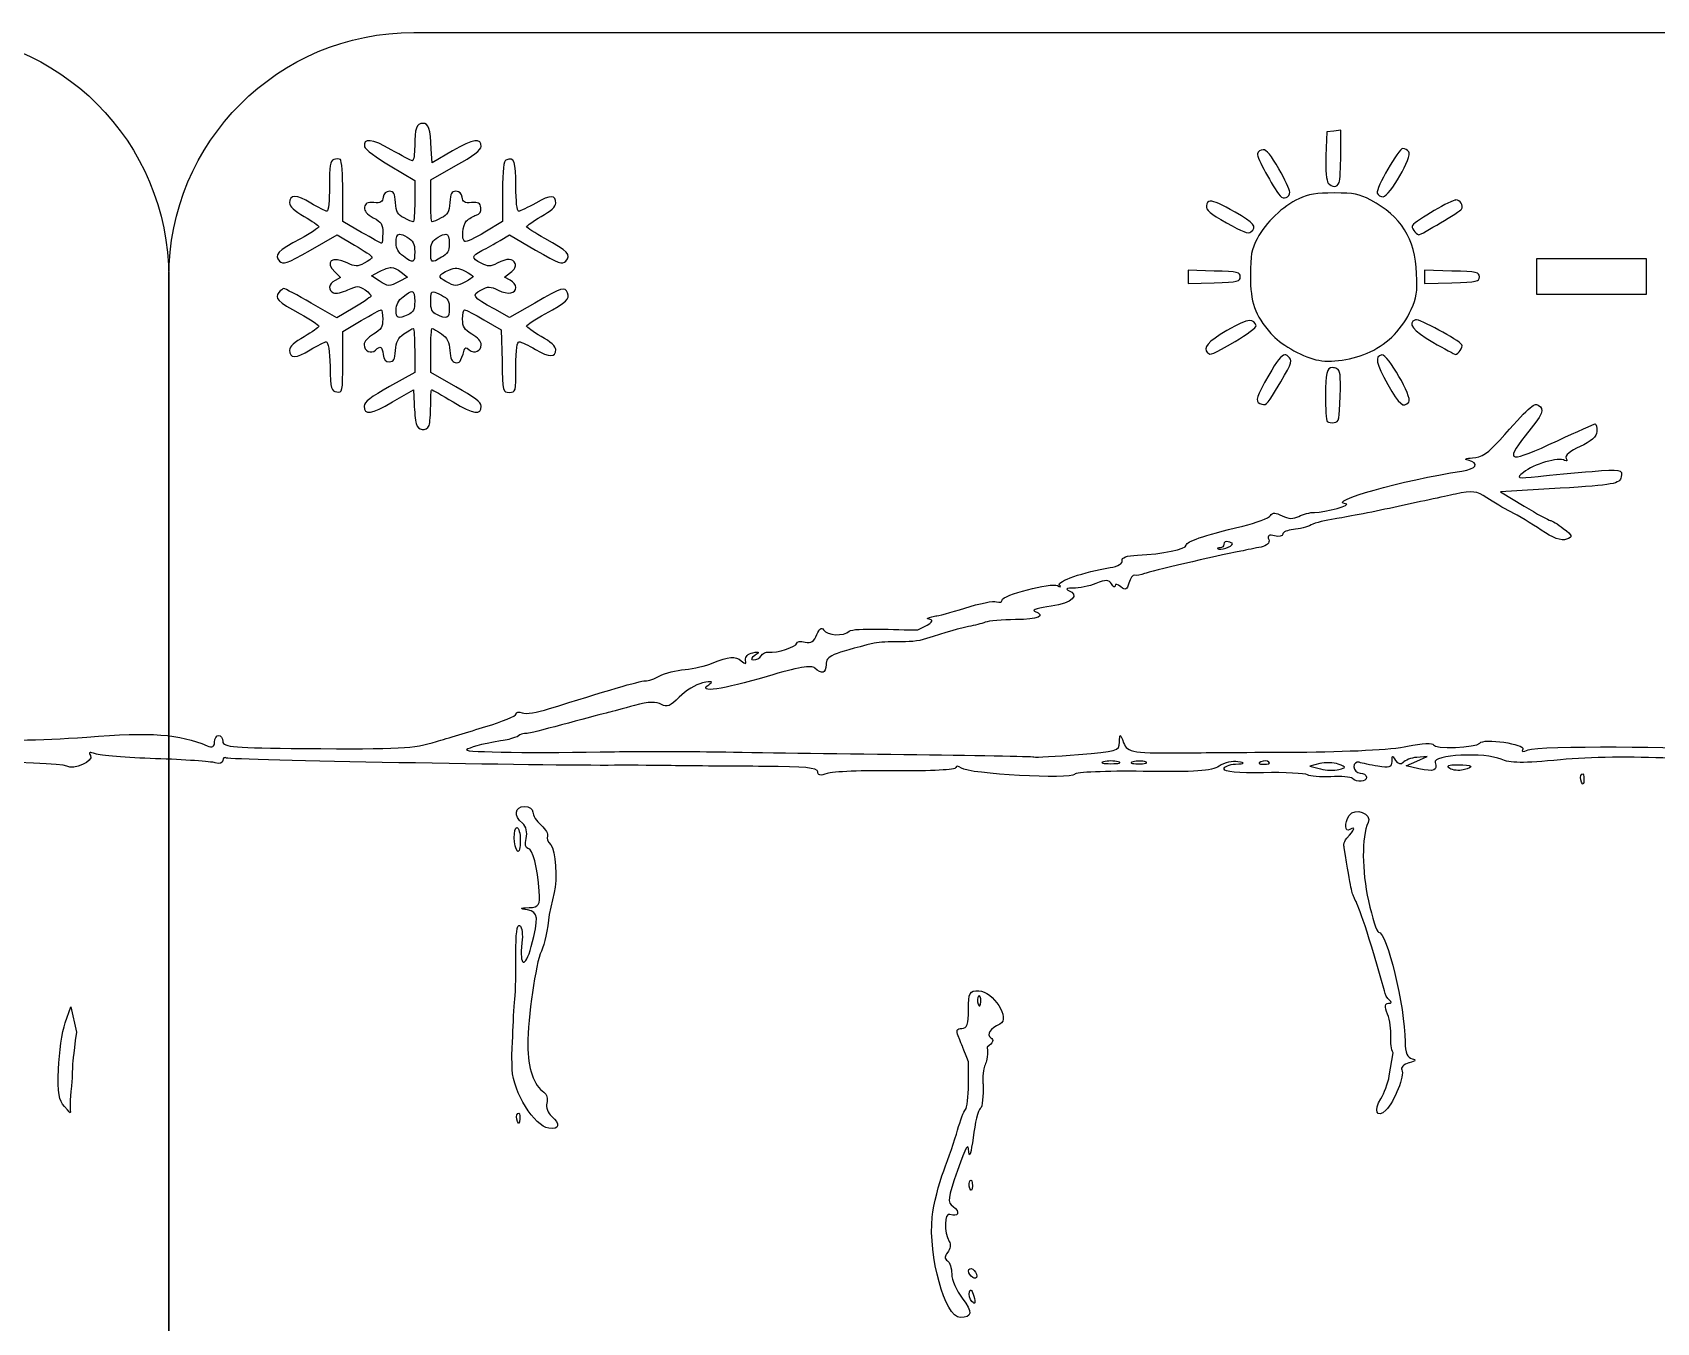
# Model space of a CAD drawing. Extents: x 141 to 566, y 508 to 650.
# Drawn here: x 273.1 to 383.7, y 561.9 to 649.8 of the extents above; entities that cross this region are included whole.
import ezdxf

# ---------------------------------------------------------------- set-up
doc = ezdxf.new("R2010")
doc.units = 0
doc.layers.add('Layer_1', color=7, linetype='CONTINUOUS')

msp = doc.modelspace()

# ---------------------------------------------------------------- linework, layer by layer
at = {"layer": 'Layer_1', "color": 7}
for points in [[(299.070454, 649.788143), (407.410469, 649.788143)], [(299.688378, 643.592273), (299.689058, 643.591052)], [(362.220945, 643.119063), (361.744384, 643.064213), (361.267824, 643.009391), (361.21765, 641.388793)], [(362.22086, 641.475428), (362.220945, 643.119063)], [(301.709565, 641.730424), (300.308258, 640.914287), (300.260636, 641.844916)], [(297.451786, 640.689826), (299.128904, 639.693916), (299.128904, 638.28468)], [(300.217578, 638.310112), (300.217578, 639.743757), (301.937953, 640.715063)], [(295.514334, 636.164668), (294.227717, 636.906594), (294.227717, 638.96739)], [(305.117972, 638.954666), (305.117972, 636.896707), (303.905169, 636.170261)], [(370.059789, 638.371409), (370.059931, 638.371327)], [(292.027323, 634.956352), (293.844529, 635.994332), (295.03114, 635.300626)], [(298.108063, 636.036874), (298.107865, 636.03707)], [(301.24372, 636.037424), (301.24355, 636.037427)], [(304.945597, 635.613239), (305.590479, 635.99938), (307.364428, 634.96061)], [(282.374334, 633.092009), (282.374334, 524.75199)], [(282.374334, 524.75199), (282.374334, 633.092009)], [(293.701068, 633.449886), (294.081449, 633.095294), (293.701068, 632.89171)], [(296.699613, 632.865572), (296.176365, 633.210239), (296.735726, 633.499549)], [(297.534813, 633.765438), (297.535011, 633.766039)], [(298.207077, 633.443394), (298.646589, 633.105272), (298.079688, 632.811997)], [(302.002016, 633.720818), (302.001874, 633.720402)], [(305.632346, 632.899029), (305.239861, 633.109161), (305.660721, 633.426846)], [(351.823124, 633.576881), (351.823124, 633.13145), (351.823124, 632.686025), (353.599427, 632.735433)], [(353.599427, 633.527456), (351.823124, 633.576881)], [(367.939757, 633.57654), (367.939757, 633.13145), (367.939757, 632.686363), (369.802687, 632.73577)], [(369.802687, 633.527116), (367.939757, 633.57654)], [(298.9368, 632.124442), (298.936403, 632.124442)], [(300.400214, 632.119711), (300.400214, 632.119907)], [(302.586265, 632.794935), (302.586265, 632.795292)], [(294.942643, 630.999011), (293.834806, 630.339239), (292.08566, 631.338523)], [(307.304702, 631.346471), (305.58909, 630.357109), (304.581883, 630.920049)], [(294.227575, 627.32579), (294.227575, 629.417585), (295.484428, 630.15177)], [(303.847569, 630.201237), (305.026639, 629.516066), (305.07823, 627.387902)], [(299.127969, 628.117682), (299.127969, 626.620147), (297.403625, 625.650231)], [(301.942261, 625.641163), (300.217918, 626.613857), (300.217918, 628.114567)], [(297.616734, 624.603118), (299.037288, 625.427388), (299.08491, 624.481282)], [(299.223808, 623.126217), (299.223808, 623.125879)], [(377.17217, 618.72226), (373.107317, 618.475618), (374.71218, 617.509225)], [(348.06977, 600.08254), (348.06977, 600.083447)], [(356.787213, 600.080658), (356.787326, 600.080516)], [(360.793077, 599.953609), (360.123137, 599.77514), (360.836674, 599.596926)], [(367.543786, 599.607119), (366.687524, 599.797494), (367.401061, 600.124459), (368.114598, 600.451404), (367.401061, 600.382692)], [(308.623124, 591.18046), (308.296942, 589.682018), (308.296857, 589.682027)], [(275.315669, 582.288503), (275.698715, 583.386117), (276.082469, 581.656329)], [(365.531698, 578.677003), (365.792485, 580.255095)], [(336.860249, 578.098862), (336.860249, 579.621073)], [(366.874129, 579.557341), (366.873052, 579.557387)], [(337.848123, 578.122628), (337.84971, 578.122628)], [(337.099209, 563.286234), (337.098983, 563.286234)]]:
    msp.add_lwpolyline(points, dxfattribs=at)
for points in [[(299.070454, 649.788143)], [(356.930306, 641.796313)], [(366.460639, 641.882982)], [(361.787698, 638.847893)], [(353.328718, 638.284671)], [(375.587773, 631.925107), (375.587773, 634.386773), (383.02251, 634.386773), (383.02251, 631.925107)], [(356.021858, 630.154585)], [(367.316646, 630.203)], [(358.411465, 627.816753)], [(365.020101, 627.809678)], [(361.649225, 626.945905)], [(354.260778, 614.912173)], [(346.066526, 600.08241)], [(360.793049, 599.953601)], [(370.572435, 599.52583)], [(378.62297, 598.690505)], [(306.129572, 593.989121)], [(337.545468, 584.110437)], [(275.700671, 577.59861)], [(306.127417, 575.571742)], [(336.952431, 571.005125)], [(337.147172, 564.922089)]]:
    msp.add_lwpolyline(points, close=True, dxfattribs=at)
for points in [[(265.678186, 649.788143), (274.927861, 649.788143), (282.374334, 642.341667), (282.374334, 633.092009)], [(282.374334, 633.092009), (282.374334, 642.341667), (289.820806, 649.788143), (299.070454, 649.788143)], [(299.689058, 643.591052), (299.251928, 643.591052), (299.128507, 643.248167), (299.128507, 642.033391)], [(300.260636, 641.844916), (300.191187, 643.231531), (300.072132, 643.592273), (299.688378, 643.592273)], [(297.523814, 641.796863), (296.224299, 642.549302), (295.59668, 642.620738), (295.71395, 642.003225)], [(295.71395, 642.003225), (295.747682, 641.826626), (296.523553, 641.240663), (297.451786, 640.689826)], [(298.971751, 641.049982), (298.884444, 641.049982), (298.233581, 641.386117), (297.523814, 641.796863)], [(299.128507, 642.033391), (299.128507, 641.492476), (299.057074, 641.049982), (298.971751, 641.049982)], [(303.662296, 642.009807), (303.6708, 642.627116), (303.113055, 642.547545), (301.709565, 641.730424)], [(301.937953, 640.715063), (303.094602, 641.368089), (303.659717, 641.79233), (303.662296, 642.009807)], [(356.930306, 641.796313), (356.745203, 641.796313), (356.569739, 641.673147), (356.54074, 641.522486)], [(358.005288, 640.496585), (357.48377, 641.414597), (357.168076, 641.796313), (356.930306, 641.796313)], [(366.460639, 641.882968), (366.161811, 641.882968), (364.595613, 639.148124), (364.71549, 638.835712)], [(366.866135, 641.663977), (366.766072, 641.784421), (366.583521, 641.882982), (366.460639, 641.882982)], [(293.609225, 641.121772), (293.373666, 641.030496), (293.320715, 640.696935), (293.320715, 639.305955)], [(294.063024, 641.130276), (293.971748, 641.185835), (293.767965, 641.181866), (293.609225, 641.121772)], [(294.227717, 638.96739), (294.227717, 640.101008), (294.154299, 641.074161), (294.063024, 641.130276)], [(305.344743, 641.095923), (305.182035, 641.036395), (305.117972, 640.435552), (305.117972, 638.954666)], [(306.025342, 639.311655), (306.025342, 641.022503), (305.916208, 641.306415), (305.344743, 641.095923)], [(356.54074, 641.522486), (356.496236, 641.291207), (357.565266, 639.313211), (358.096677, 638.64379)], [(361.21765, 641.388793), (361.185335, 640.342945), (361.240328, 639.682353), (361.36902, 639.525847)], [(362.115694, 639.557651), (362.173521, 639.708426), (362.22086, 640.571414), (362.22086, 641.475428)], [(365.118265, 638.591678), (365.550208, 638.593707), (367.121707, 641.356016), (366.866135, 641.663977)], [(358.749269, 638.912203), (358.746435, 639.068788), (358.411408, 639.781733), (358.005288, 640.496585)], [(292.049178, 638.163604), (291.088602, 638.754721), (290.598094, 638.756308), (290.598094, 638.168706)], [(293.320715, 639.305955), (293.320715, 638.307663), (293.247298, 637.60106), (293.142132, 637.60106)], [(296.984098, 638.555134), (296.936476, 638.218996), (296.825357, 638.1555), (296.34874, 638.19201)], [(297.404957, 638.962509), (297.167131, 638.962509), (297.022195, 638.821627), (296.984098, 638.555134)], [(297.823635, 638.190422), (297.777997, 638.823013), (297.702595, 638.962509), (297.404957, 638.962509)], [(301.941524, 638.963932), (301.644085, 638.963932), (301.568287, 638.825034), (301.52245, 638.191848)], [(302.362384, 638.556559), (302.324683, 638.82364), (302.179833, 638.963932), (301.941524, 638.963932)], [(302.997742, 638.193436), (302.521323, 638.157719), (302.410205, 638.221215), (302.362384, 638.556559)], [(306.209877, 637.602596), (306.098759, 637.602596), (306.025342, 638.276258), (306.025342, 639.311655)], [(308.748161, 638.149748), (308.748161, 638.735108), (308.405877, 638.738084), (307.383987, 638.16137)], [(358.096677, 638.64379), (358.313811, 638.370275), (358.756469, 638.552401), (358.749269, 638.912203)], [(361.787698, 638.847893), (360.528094, 638.848474), (360.061342, 638.772094), (359.361553, 638.451204)], [(361.36902, 639.525847), (361.636611, 639.20357), (361.985556, 639.218548), (362.115694, 639.557651)], [(364.263279, 638.366247), (363.45977, 638.788201), (363.156236, 638.847269), (361.787698, 638.847893)], [(364.71549, 638.835712), (364.767364, 638.700698), (364.948498, 638.590884), (365.118265, 638.591678)], [(290.598094, 638.168706), (290.598094, 637.932183), (290.924107, 637.633545), (291.596372, 637.25415)], [(293.142132, 637.60106), (293.04292, 637.60106), (292.552016, 637.85425), (292.049178, 638.163604)], [(295.719109, 637.872939), (295.681408, 637.615582), (295.854038, 637.408417), (296.309027, 637.163558)], [(296.34874, 638.19201), (295.891342, 638.227726), (295.760381, 638.160262), (295.719109, 637.872939)], [(298.404652, 637.146692), (297.96908, 637.371904), (297.869868, 637.549699), (297.823635, 638.190422)], [(299.128904, 638.28468), (299.128904, 637.509421), (299.083266, 636.875048), (299.029691, 636.875048)], [(300.316791, 636.876471), (300.261231, 636.876471), (300.217578, 637.521559), (300.217578, 638.310112)], [(301.52245, 638.191848), (301.476813, 637.55132), (301.3776, 637.37333), (300.94183, 637.148115)], [(303.630945, 637.844995), (303.585307, 638.165259), (303.468236, 638.229549), (302.997742, 638.193436)], [(303.314655, 637.333843), (303.567506, 637.413214), (303.668844, 637.578502), (303.630945, 637.844995)], [(307.383987, 638.16137), (306.83948, 637.854004), (306.311074, 637.602596), (306.209877, 637.602596)], [(307.749883, 637.239753), (308.399726, 637.61161), (308.748161, 637.929094), (308.748161, 638.149748)], [(353.071814, 637.972603), (353.030712, 637.685711), (353.303688, 637.454772), (354.447723, 636.808598)], [(353.328633, 638.284671), (353.170743, 638.270498), (353.099027, 638.163405), (353.071814, 637.972603)], [(355.029874, 637.538681), (354.094072, 638.074114), (353.591773, 638.308431), (353.328718, 638.284671)], [(356.101824, 636.191229), (356.528154, 636.545055), (356.328879, 636.795445), (355.029874, 637.538681)], [(359.361553, 638.451204), (358.270157, 637.95073), (357.127994, 636.851928), (356.533625, 635.730914)], [(367.392784, 633.357218), (367.29669, 635.727285), (366.324038, 637.284053), (364.263279, 638.366247)], [(370.001254, 638.362256), (369.457682, 638.220098), (367.085112, 636.780138), (367.079216, 636.588669)], [(367.544948, 635.990941), (367.671373, 635.990941), (370.385206, 637.615185), (370.459531, 637.735422)], [(370.059931, 638.371327), (370.040088, 638.370082), (370.020813, 638.367358), (370.001254, 638.362256)], [(370.459531, 637.735422), (370.618838, 637.99295), (370.350397, 638.389837), (370.059789, 638.371409)], [(292.594677, 636.548737), (292.594677, 636.471351), (292.03234, 636.103466), (291.344967, 635.732206)], [(291.596372, 637.25415), (292.145443, 636.944207), (292.594677, 636.626721), (292.594677, 636.548737)], [(296.309027, 637.163558), (296.872781, 636.859962), (296.951159, 636.732573), (296.951159, 636.120221)], [(299.029691, 636.875048), (298.974132, 636.875048), (298.693361, 636.998071), (298.404652, 637.146692)], [(300.94183, 637.148115), (300.653121, 636.999296), (300.371754, 636.876471), (300.316791, 636.876471)], [(302.543745, 635.535689), (302.293446, 635.69046), (302.379052, 636.652641), (302.668753, 636.942345)], [(302.668753, 636.942345), (302.819556, 637.093148), (303.10988, 637.268757), (303.314655, 637.333843)], [(306.75257, 636.545653), (306.751918, 636.613118), (307.200841, 636.925643), (307.749883, 637.239753)], [(307.998709, 635.745192), (307.314142, 636.118041), (306.753364, 636.478189), (306.75257, 636.545653)], [(354.447723, 636.808598), (355.522082, 636.201797), (355.930781, 636.049287), (356.101824, 636.191229)], [(367.079216, 636.588669), (367.076381, 636.488578), (367.166806, 636.313141), (367.281326, 636.198749)], [(291.344967, 635.732206), (289.78611, 634.890277), (289.521609, 634.606722), (289.920444, 634.207881)], [(295.03114, 635.300626), (295.683761, 634.91885), (296.21931, 634.547194), (296.221294, 634.474967)], [(296.875757, 635.422946), (296.834088, 635.422946), (296.221946, 635.756703), (295.514334, 636.164668)], [(296.951159, 636.120221), (296.951159, 635.73666), (296.917427, 635.422946), (296.875757, 635.422946)], [(297.858047, 635.408056), (297.858047, 635.841621), (297.917575, 636.037469), (298.108063, 636.036874)], [(298.357087, 634.53636), (298.023931, 634.784987), (297.858047, 635.074894), (297.858047, 635.408056)], [(298.107865, 636.03707), (298.222951, 636.036792), (298.384526, 635.965637), (298.609483, 635.83289)], [(298.609483, 635.83289), (299.035134, 635.581485), (299.128592, 635.402699), (299.128592, 634.839559)], [(300.217635, 634.839517), (300.217635, 635.402854), (300.310894, 635.581437), (300.736743, 635.832848)], [(300.736743, 635.832848), (300.96635, 635.967777), (301.129625, 636.040599), (301.24372, 636.037424)], [(301.48818, 635.341144), (301.48818, 634.908966), (301.363172, 634.701807), (300.960964, 634.464091)], [(301.24355, 636.037427), (301.434038, 636.032041), (301.48818, 635.81777), (301.48818, 635.341144)], [(303.905169, 636.170261), (303.238063, 635.770826), (302.625496, 635.485289), (302.543745, 635.535689)], [(303.711165, 634.92906), (304.035591, 635.093753), (304.591011, 635.400921), (304.945597, 635.613239)], [(309.427002, 634.210549), (309.824646, 634.608201), (309.555978, 634.897706), (307.998709, 635.745192)], [(356.533625, 635.730914), (356.130454, 634.970489), (356.073562, 634.66291), (356.071606, 633.218105)], [(367.281326, 636.198749), (367.395562, 636.084371), (367.51405, 635.990941), (367.544948, 635.990941)], [(289.920444, 634.207881), (290.185483, 633.942785), (290.363754, 634.006083), (292.027323, 634.956352)], [(294.524532, 634.087633), (293.501055, 634.575767), (292.950425, 634.149145), (293.701068, 633.449886)], [(295.687729, 634.065806), (295.201984, 633.8146), (295.091263, 633.816782), (294.524532, 634.087633)], [(296.221294, 634.474967), (296.223222, 634.403534), (295.982901, 634.218602), (295.687729, 634.065806)], [(299.128592, 634.839559), (299.128592, 634.05398), (299.047238, 634.021835), (298.357087, 634.53636)], [(300.960964, 634.464091), (300.244819, 634.04104), (300.217635, 634.054731), (300.217635, 634.839517)], [(303.665528, 634.063317), (302.974016, 634.420885), (302.981357, 634.560778), (303.711165, 634.92906)], [(304.745783, 634.058215), (304.2648, 633.809588), (304.154646, 633.810183), (303.665528, 634.063317)], [(305.968479, 634.03979), (305.827597, 634.409263), (305.435906, 634.415216), (304.745783, 634.058215)], [(305.660721, 633.426846), (305.929729, 633.629636), (306.040904, 633.851084), (305.968479, 634.03979)], [(307.364428, 634.96061), (308.985392, 634.011528), (309.163578, 633.947037), (309.427002, 634.210549)], [(296.735726, 633.499549), (297.091531, 633.684084), (297.323688, 633.773574), (297.534813, 633.765438)], [(297.535011, 633.766039), (297.746192, 633.757819), (297.936425, 633.650953), (298.207077, 633.443394)], [(301.256192, 632.806064), (300.676592, 633.120375), (300.721238, 633.289238), (301.465672, 633.597795)], [(301.465672, 633.597795), (301.684507, 633.68907), (301.841688, 633.73074), (302.002016, 633.720818)], [(302.001874, 633.720402), (302.162598, 633.709913), (302.325902, 633.646984), (302.558485, 633.525945)], [(302.558485, 633.525945), (302.868227, 633.36522), (303.121814, 633.198141), (303.121814, 633.153297)], [(303.121814, 633.153297), (303.121814, 633.107659), (302.880869, 632.947133), (302.586265, 632.794935)], [(355.375729, 633.131444), (355.375729, 633.452287), (355.243635, 633.481739), (353.599427, 633.527456)], [(353.599427, 632.735433), (355.24372, 632.781156), (355.375729, 632.810608), (355.375729, 633.131444)], [(356.071606, 633.218105), (356.068998, 631.370954), (356.35252, 630.567343), (357.469483, 629.262394)], [(367.023515, 630.910412), (367.399191, 631.730302), (367.446104, 632.042297), (367.392784, 633.357218)], [(371.665644, 633.131444), (371.665644, 633.453497), (371.533833, 633.481398), (369.802687, 633.527116)], [(369.802687, 632.73577), (371.53372, 632.781465), (371.665644, 632.809386), (371.665644, 633.131444)], [(289.871405, 632.065768), (289.557298, 631.687167), (289.79005, 631.45461), (291.317754, 630.616844)], [(290.217061, 632.338007), (290.151581, 632.338007), (289.995676, 632.214984), (289.871405, 632.065768)], [(292.08566, 631.338523), (291.123496, 631.888169), (290.28274, 632.338007), (290.217061, 632.338007)], [(293.701068, 632.89171), (293.254016, 632.652409), (293.200639, 632.190861), (293.601855, 632.036682)], [(293.601855, 632.036682), (293.756627, 631.977154), (294.196932, 632.070414), (294.579326, 632.241853)], [(294.579326, 632.241853), (295.23532, 632.537906), (295.300998, 632.538105), (295.747852, 632.245538)], [(295.747852, 632.245538), (296.008072, 632.074893), (296.182602, 631.873089), (296.135575, 631.797092)], [(298.079688, 632.811997), (297.370517, 632.445301), (297.335792, 632.44669), (296.699613, 632.865572)], [(298.336564, 631.77918), (298.629241, 632.009353), (298.817546, 632.129204), (298.9368, 632.124442)], [(298.936403, 632.124442), (299.089191, 632.118489), (299.128876, 631.906968), (299.128876, 631.458717)], [(300.217663, 631.457161), (300.217663, 631.953031), (300.220441, 632.140546), (300.400214, 632.119711)], [(300.400214, 632.119907), (300.507364, 632.107434), (300.67971, 632.01871), (300.952431, 631.878423)], [(300.952431, 631.878423), (301.389562, 631.652417), (301.48818, 631.485536), (301.48818, 630.970812)], [(302.586265, 632.795292), (301.938973, 632.460546), (301.893335, 632.460745), (301.256192, 632.806064)], [(304.581883, 630.920049), (303.051798, 631.775673), (302.970841, 631.887982), (303.635565, 632.231858)], [(303.635565, 632.231858), (304.149288, 632.49755), (304.246346, 632.496954), (304.821383, 632.222787)], [(304.821383, 632.222787), (305.4996, 631.899349), (306.025228, 631.984082), (306.025228, 632.417244)], [(306.025228, 632.417244), (306.025228, 632.566063), (305.84863, 632.783543), (305.632346, 632.899029)], [(309.548778, 632.043153), (309.378132, 632.486837), (309.169587, 632.421952), (307.304702, 631.346471)], [(308.02782, 630.617049), (309.479528, 631.412748), (309.708312, 631.627447), (309.548778, 632.043153)], [(296.135575, 631.797092), (296.087953, 631.72169), (295.551808, 631.361937), (294.942643, 630.999011)], [(295.484428, 630.15177), (296.175742, 630.555571), (296.788309, 630.885557), (296.845852, 630.885557)], [(296.845852, 630.885557), (296.903395, 630.885557), (296.951017, 630.597042), (296.951017, 630.244239)], [(297.858331, 630.871569), (297.858331, 631.229335), (298.015087, 631.525785), (298.336564, 631.77918)], [(298.666545, 630.550709), (297.979965, 630.237988), (297.858331, 630.286407), (297.858331, 630.871569)], [(299.128876, 631.458717), (299.128876, 630.888038), (299.045537, 630.723342), (298.666545, 630.550709)], [(300.626022, 630.561654), (300.307351, 630.714441), (300.217663, 630.912277), (300.217663, 631.457161)], [(301.48818, 630.970812), (301.48818, 630.300523), (301.327455, 630.223733), (300.626022, 630.561654)], [(302.394671, 630.244894), (302.394671, 630.597696), (302.456183, 630.886212), (302.531584, 630.886212)], [(302.531584, 630.886212), (302.606986, 630.886212), (303.199115, 630.578052), (303.847569, 630.201237)], [(364.238589, 628.027316), (365.487562, 628.631875), (366.424328, 629.601613), (367.023515, 630.910412)], [(291.317754, 630.616844), (292.019783, 630.232095), (292.594054, 629.84992), (292.594054, 629.767772)], [(292.594054, 629.767772), (292.594054, 629.686417), (292.144791, 629.365161), (291.595748, 629.055215)], [(296.951017, 630.244239), (296.951017, 629.703522), (296.851805, 629.543786), (296.315631, 629.227888)], [(298.395751, 629.247336), (298.680123, 629.44973), (298.961291, 629.61522), (299.020819, 629.61522)], [(299.020819, 629.61522), (299.080346, 629.61522), (299.129953, 628.941356), (299.127969, 628.117682)], [(300.217918, 628.114567), (300.217918, 628.939828), (300.267524, 629.615279), (300.325068, 629.615279)], [(300.325068, 629.615279), (300.384595, 629.615279), (300.665764, 629.450586), (300.950107, 629.247197)], [(303.030057, 629.22894), (302.494479, 629.544838), (302.394671, 629.704375), (302.394671, 630.244894)], [(306.751521, 629.78008), (306.751521, 629.855481), (307.325792, 630.232299), (308.02782, 630.617049)], [(307.749827, 629.071095), (307.200756, 629.385208), (306.751521, 629.70448), (306.751521, 629.78008)], [(356.021858, 630.154585), (355.724391, 630.145797), (355.250041, 629.923476), (354.465893, 629.465457)], [(355.022334, 628.72793), (355.846564, 629.21304), (356.492381, 629.694717), (356.457798, 629.798513)], [(356.457798, 629.798513), (356.377578, 630.039317), (356.253137, 630.161498), (356.021858, 630.154585)], [(367.316646, 630.203), (366.725849, 629.976285), (367.118787, 629.472127), (368.508387, 628.673788)], [(370.474214, 628.504214), (370.276072, 628.824691), (367.548746, 630.292065), (367.316646, 630.203)], [(291.595748, 629.055215), (290.923483, 628.675821), (290.597471, 628.376788), (290.597471, 628.140266)], [(292.003115, 628.151888), (292.499972, 628.457664), (292.99646, 628.707685), (293.106387, 628.707685)], [(293.106387, 628.707685), (293.23338, 628.707685), (293.325506, 628.098905), (293.358671, 627.028784)], [(296.315631, 629.227888), (295.938028, 629.005056), (295.680274, 628.710985), (295.680274, 628.502632)], [(295.680274, 628.502632), (295.680274, 628.080775), (296.167805, 627.851789), (296.454926, 628.138916)], [(297.823294, 628.11292), (297.866948, 628.713366), (297.989972, 628.95882), (298.395751, 629.247336)], [(300.950107, 629.247197), (301.354923, 628.959078), (301.479137, 628.71283), (301.522592, 628.11417)], [(302.848271, 628.163977), (303.202091, 627.870302), (303.665414, 628.06278), (303.665414, 628.503287)], [(303.665414, 628.503287), (303.665414, 628.711832), (303.407745, 629.006304), (303.030057, 629.22894)], [(306.025512, 626.983744), (306.025512, 628.243963), (306.087024, 628.707294), (306.252283, 628.70531)], [(306.252283, 628.70531), (306.377291, 628.703603), (306.880299, 628.466009), (307.370438, 628.17749)], [(308.748104, 628.169837), (308.748104, 628.379969), (308.384787, 628.707776), (307.749827, 629.071095)], [(354.465893, 629.465457), (353.152261, 628.698141), (352.808674, 628.304581), (353.15195, 627.961292)], [(353.15195, 627.961292), (353.347824, 627.765418), (353.477537, 627.818709), (355.022334, 628.72793)], [(357.469483, 629.262394), (358.065099, 628.566557), (359.461247, 627.757551), (360.536712, 627.485085)], [(368.508387, 628.673788), (369.291855, 628.223712), (369.981865, 627.853249), (370.041647, 627.850627)], [(370.041647, 627.850627), (370.237238, 627.84184), (370.571499, 628.346812), (370.474214, 628.504214)], [(290.597471, 628.140266), (290.597471, 627.560654), (291.048293, 627.564424), (292.003115, 628.151888)], [(296.454926, 628.138916), (296.778983, 628.462947), (296.922246, 628.383574), (296.984154, 627.84544)], [(296.984154, 627.84544), (297.025824, 627.486483), (297.142894, 627.346392), (297.404617, 627.346392)], [(297.404617, 627.346392), (297.701461, 627.346392), (297.777855, 627.485289), (297.823294, 628.11292)], [(301.522592, 628.11417), (301.562277, 627.556785), (301.663474, 627.333157), (301.896227, 627.289106)], [(301.896227, 627.289106), (302.189499, 627.233547), (302.258353, 627.328791), (302.505194, 628.138182)], [(302.505194, 628.138182), (302.564721, 628.334623), (302.63417, 628.340377), (302.848271, 628.163977)], [(305.07823, 627.387902), (305.12982, 625.259801), (305.12982, 625.259404), (305.577468, 625.259404)], [(307.370438, 628.17749), (308.309783, 627.624471), (308.748104, 627.622288), (308.748104, 628.169837)], [(358.411465, 627.816764), (358.173921, 627.801741), (357.88782, 627.407215), (357.322932, 626.439189)], [(357.786312, 625.39399), (358.818633, 627.093371), (358.934967, 627.369007), (358.726564, 627.620114)], [(358.726564, 627.620114), (358.617146, 627.75201), (358.519351, 627.823556), (358.411465, 627.816753)], [(360.536712, 627.485085), (361.50497, 627.239803), (363.092258, 627.472329), (364.238589, 628.027316)], [(365.020101, 627.809678), (364.52092, 627.713555), (364.616476, 627.24496), (365.430671, 625.79713)], [(366.867128, 624.599957), (367.127631, 624.913863), (365.417263, 627.886159), (365.020101, 627.809678)], [(293.358671, 627.028784), (293.408277, 625.444135), (293.434072, 625.346705), (293.819216, 625.29194)], [(293.819216, 625.29194), (294.222416, 625.234397), (294.227575, 625.260192), (294.227575, 627.32579)], [(305.577468, 625.259404), (306.022337, 625.259404), (306.025512, 625.271309), (306.025512, 626.983744)], [(357.322932, 626.439189), (356.462816, 624.965204), (356.361392, 624.638869), (356.718756, 624.494673)], [(361.649282, 626.945899), (361.264195, 626.960923), (361.181169, 626.505656), (361.181169, 625.083293)], [(361.967046, 626.866364), (361.843455, 626.913845), (361.738006, 626.942418), (361.649225, 626.945905)], [(362.183613, 625.009175), (362.224148, 626.457849), (362.18622, 626.782198), (361.967046, 626.866364)], [(297.403625, 625.650231), (296.152923, 624.946603), (295.679282, 624.583678), (295.679282, 624.328696)], [(300.218117, 624.366252), (300.218117, 624.957174), (300.24788, 625.440543), (300.285581, 625.440543)], [(300.285581, 625.440543), (300.323282, 625.440543), (300.978312, 625.065117), (301.741852, 624.605956)], [(303.666605, 624.322803), (303.666605, 624.569842), (303.175701, 624.945274), (301.942261, 625.641163)], [(356.718756, 624.494673), (357.117761, 624.333665), (357.167735, 624.375703), (357.786312, 625.39399)], [(365.430671, 625.79713), (366.213855, 624.404443), (366.504094, 624.162489), (366.867128, 624.599957)], [(295.679282, 624.328696), (295.679282, 623.69591), (296.174154, 623.765954), (297.616734, 624.603118)], [(299.08491, 624.481282), (299.110422, 623.960807), (299.174202, 623.351035), (299.223808, 623.126217)], [(300.106998, 623.00484), (300.16851, 623.16358), (300.218117, 623.775334), (300.218117, 624.366252)], [(301.741852, 624.605956), (303.141373, 623.764817), (303.666605, 623.68763), (303.666605, 624.322803)], [(361.181169, 625.083293), (361.181169, 624.156248), (361.236444, 623.34275), (361.303909, 623.27518)], [(361.780498, 623.202755), (362.10617, 623.249385), (362.138343, 623.392903), (362.183613, 625.009175)], [(373.066129, 622.008845), (374.986261, 624.193642), (375.395017, 624.566146), (375.679559, 624.390287)], [(375.679559, 624.390287), (376.139594, 624.105989), (376.023203, 623.828945), (374.796624, 622.288431)], [(299.223808, 623.125879), (299.330957, 622.651836), (299.939528, 622.568296), (300.106998, 623.00484)], [(361.303909, 623.27518), (361.371373, 623.207574), (361.585956, 623.174919), (361.780498, 623.202755)], [(376.996082, 621.96573), (378.342595, 622.593646), (379.495729, 623.107397), (379.558658, 623.107397)], [(379.558658, 623.107397), (379.621587, 623.107397), (379.673178, 622.875268), (379.673178, 622.591486)], [(371.21091, 620.790953), (371.784387, 620.814197), (372.33258, 621.174152), (373.066129, 622.008845)], [(374.796624, 622.288431), (373.349792, 620.471231), (373.685584, 620.421968), (376.996082, 621.96573)], [(379.673178, 622.591486), (379.673178, 622.263586), (379.255975, 621.891507), (378.528321, 621.570464)], [(370.896435, 620.627338), (370.600583, 620.704723), (370.728907, 620.771366), (371.21091, 620.790953)], [(377.478198, 620.626575), (377.089512, 620.86684), (375.348246, 620.360118), (374.664869, 619.807895)], [(378.528321, 621.570464), (377.861301, 621.276185), (377.46275, 620.937028), (377.573443, 620.757904)], [(377.573443, 620.757904), (377.677757, 620.588789), (377.635238, 620.529687), (377.478198, 620.626575)], [(362.548006, 617.670842), (361.210195, 617.810817), (366.442129, 619.276062), (370.468318, 619.889054)], [(370.468318, 619.889054), (371.475723, 620.042437), (371.694047, 620.418909), (370.896435, 620.627338)], [(374.664869, 619.807895), (374.145477, 619.388155), (374.214841, 619.369342), (375.677036, 619.533615)], [(375.677036, 619.533615), (376.540413, 619.630617), (378.190573, 619.784226), (379.343962, 619.874972)], [(379.343962, 619.874972), (381.286828, 620.027816), (381.433606, 620.000631), (381.339043, 619.504441)], [(372.174775, 618.077937), (371.497068, 618.537416), (371.191011, 618.572571), (370.034135, 618.323729)], [(381.339043, 619.504441), (381.247767, 619.024759), (380.812961, 618.943167), (377.17217, 618.72226)], [(360.433219, 617.081729), (361.164501, 617.077477), (363.091294, 617.614021), (362.548006, 617.670842)], [(370.034135, 618.323729), (369.291713, 618.164053), (367.399899, 617.756236), (365.830101, 617.417464)], [(373.821761, 617.113196), (373.350841, 617.348925), (372.609666, 617.783063), (372.174775, 618.077937)], [(374.71218, 617.509225), (375.59486, 616.977717), (376.397773, 616.539983), (376.496504, 616.53649)], [(355.545213, 616.145173), (356.481581, 616.375942), (357.332202, 616.701492), (357.435524, 616.86862)], [(357.435524, 616.86862), (357.567052, 617.081644), (357.804822, 617.075379), (358.230444, 616.847644)], [(358.230444, 616.847644), (358.641921, 616.62742), (359.006854, 616.613332), (359.362913, 616.803905)], [(359.362913, 616.803905), (359.651849, 616.958507), (360.133455, 617.083543), (360.433219, 617.081729)], [(361.834271, 616.640023), (361.206369, 616.551157), (360.474633, 616.363673), (360.208261, 616.223307)], [(365.830101, 617.417464), (364.260302, 617.078721), (362.462173, 616.728869), (361.834271, 616.640023)], [(375.883965, 615.866922), (375.220715, 616.316647), (374.29268, 616.877461), (373.821761, 617.113196)], [(376.496504, 616.53649), (376.59515, 616.533735), (376.996252, 616.284094), (377.387688, 615.983369)], [(351.702142, 614.848059), (351.702142, 615.102525), (352.751272, 615.456624), (355.545213, 616.145173)], [(354.842957, 614.939386), (354.842957, 615.008098), (354.260778, 615.243078), (354.260778, 614.912173)], [(357.314882, 615.238138), (357.405874, 615.001388), (357.206031, 614.801628), (356.794044, 614.716931)], [(357.717061, 615.478317), (357.338353, 615.577416), (357.213373, 615.502979), (357.314882, 615.238138)], [(358.266557, 615.591051), (358.266557, 615.450056), (358.019376, 615.399259), (357.717061, 615.478317)], [(358.995231, 615.907806), (358.594441, 615.874584), (358.266557, 615.732086), (358.266557, 615.591051)], [(360.208261, 616.223307), (359.941805, 616.082907), (359.395994, 615.940977), (358.995231, 615.907806)], [(377.594617, 615.242925), (377.268633, 615.117832), (376.662926, 615.338765), (375.883965, 615.866922)], [(377.387688, 615.983369), (378.026504, 615.492553), (378.047707, 615.416754), (377.594617, 615.242925)], [(347.33228, 613.793237), (347.253761, 613.997841), (347.640605, 614.134281), (348.384813, 614.164493)], [(348.384813, 614.164493), (350.076586, 614.233205), (351.702142, 614.568178), (351.702142, 614.848059)], [(355.412381, 614.437492), (353.611049, 614.078759), (349.232655, 613.059299), (348.847795, 612.90902)], [(354.260778, 614.912085), (354.260778, 614.581121), (353.742378, 614.696057), (353.820359, 614.618133)], [(353.820359, 614.618133), (353.974564, 614.463729), (354.842957, 614.736394), (354.842957, 614.939386)], [(356.794044, 614.716931), (356.426589, 614.641388), (355.804838, 614.515643), (355.412381, 614.437492)], [(343.060044, 612.128826), (342.837808, 612.372946), (344.726759, 613.022029), (346.511055, 613.314706)], [(346.511055, 613.314706), (347.052217, 613.40343), (347.403345, 613.608063), (347.33228, 613.793237)], [(339.143868, 611.091079), (339.143868, 611.440656), (342.511143, 612.328079), (342.92795, 612.088347)], [(342.92795, 612.088347), (343.12269, 611.976209), (343.182217, 611.994351), (343.060044, 612.128826)], [(343.995874, 611.915562), (343.603417, 611.925199), (343.442891, 611.868421), (343.639106, 611.788371)], [(345.542003, 612.233223), (345.084094, 612.048489), (344.388331, 611.905552), (343.995874, 611.915562)], [(346.607943, 612.201305), (346.423691, 612.49195), (346.199868, 612.498668), (345.542003, 612.233223)], [(346.845487, 612.082477), (346.843332, 611.945478), (346.736353, 611.998997), (346.607943, 612.201305)], [(347.243131, 612.005091), (347.026847, 612.184581), (346.847896, 612.21939), (346.845487, 612.082477)], [(347.789367, 612.263752), (347.669178, 611.803704), (347.552107, 611.748434), (347.243131, 612.005091)], [(348.18103, 612.795294), (348.049786, 612.824661), (347.873528, 612.58553), (347.789367, 612.263752)], [(348.847795, 612.90902), (348.61252, 612.817007), (348.312274, 612.765899), (348.18103, 612.795294)], [(336.617235, 610.562384), (337.602274, 610.877066), (338.573735, 611.071024), (338.776044, 610.993397)], [(338.776044, 610.993397), (338.978438, 610.915728), (339.143868, 610.95975), (339.143868, 611.091079)], [(343.639106, 611.788371), (344.492249, 611.440923), (343.924923, 610.897876), (342.497452, 610.695638)], [(333.403342, 609.082197), (335.685005, 610.085044), (332.964369, 609.635945), (334.630346, 610.017951)], [(334.630346, 610.017951), (334.738063, 610.002643), (335.632139, 610.247699), (336.617235, 610.562384)], [(340.07142, 609.769312), (339.168784, 609.763927), (338.237603, 609.684557), (338.002101, 609.591977)], [(341.35577, 610.349666), (342.182239, 610.039998), (341.601817, 609.777845), (340.07142, 609.769312)], [(342.497452, 610.695638), (341.673307, 610.578935), (341.159556, 610.4232), (341.35577, 610.349666)], [(325.726413, 608.244077), (326.13446, 608.137325), (326.362337, 608.27917), (326.535676, 608.747723)], [(326.535676, 608.747723), (326.694132, 609.176013), (326.847855, 609.285161), (326.983493, 609.0657)], [(326.983493, 609.0657), (327.223871, 608.67671), (328.345569, 608.619736), (328.740406, 608.976408)], [(328.740406, 608.976408), (329.054967, 609.26057), (331.990441, 609.048862), (333.403342, 609.082197)], [(336.860447, 609.299912), (336.468019, 609.231767), (335.183641, 608.859527), (334.006299, 608.472697)], [(338.002101, 609.591977), (337.766825, 609.499539), (337.252904, 609.36804), (336.860447, 609.299912)], [(321.677972, 607.02503), (321.629783, 607.238478), (321.8472, 607.459808), (322.161364, 607.516809)], [(322.161364, 607.516809), (322.630554, 607.601991), (322.655953, 607.567635), (322.30423, 607.324082)], [(322.73708, 607.31193), (322.83686, 607.473079), (323.068989, 607.580597), (323.253411, 607.550862)], [(323.253411, 607.550862), (323.777282, 607.46639), (325.158406, 607.911528), (325.158406, 608.164849)], [(325.158406, 608.164849), (325.158406, 608.290084), (325.414091, 608.325772), (325.726413, 608.244077)], [(330.438586, 608.168305), (327.55612, 607.45663), (327.156293, 607.279164), (327.156293, 606.71143)], [(334.006299, 608.472697), (332.828957, 608.085882), (331.223499, 608.362118), (330.438586, 608.168305)], [(315.829587, 605.930615), (316.172466, 606.116965), (316.946324, 606.317219), (317.549225, 606.375641)], [(317.549225, 606.375641), (318.152183, 606.434006), (318.987014, 606.622425), (319.404472, 606.794233)], [(319.404472, 606.794233), (320.557465, 607.268727), (320.96435, 607.301654), (321.382857, 606.954334)], [(321.382857, 606.954334), (321.672444, 606.714012), (321.744189, 606.73119), (321.677972, 607.02503)], [(322.30423, 607.324082), (322.042025, 607.142636), (322.007953, 607.025999), (322.216072, 607.023315)], [(322.216072, 607.023315), (322.403159, 607.020559), (322.637471, 607.150817), (322.73708, 607.31193)], [(326.39142, 606.470939), (326.170885, 606.691616), (325.24869, 606.529587), (323.144872, 605.900109)], [(327.156293, 606.71143), (327.156293, 606.09956), (326.856926, 606.00543), (326.39142, 606.470939)], [(308.244756, 603.680598), (312.09378, 604.902807), (314.493789, 605.601068), (314.830658, 605.596683)], [(314.830658, 605.596683), (315.03702, 605.593928), (315.48668, 605.744254), (315.829587, 605.930615)], [(318.74777, 605.45179), (318.283058, 605.349289), (317.566715, 604.913788), (317.155946, 604.483923)], [(323.144872, 605.900109), (320.125918, 604.996943), (318.330765, 604.741589), (319.164633, 605.333925)], [(319.164633, 605.333925), (319.489682, 605.564836), (319.389137, 605.59321), (318.74777, 605.45179)], [(315.94354, 603.995978), (315.617443, 604.201689), (315.0684, 604.178189), (314.110403, 603.917629)], [(317.155946, 604.483923), (316.574447, 603.87546), (316.305921, 603.767392), (315.94354, 603.995978)], [(303.966028, 602.475378), (305.104139, 602.820312), (306.03532, 603.209061), (306.03532, 603.33925)], [(306.03532, 603.33925), (306.03532, 603.469446), (306.226942, 603.502469), (306.460913, 603.412639)], [(306.460913, 603.412639), (306.695055, 603.322753), (307.497742, 603.443452), (308.244756, 603.680598)], [(312.31457, 603.437026), (312.079294, 603.377243), (310.859008, 603.053345), (309.603146, 602.717168)], [(314.110403, 603.917629), (313.358173, 603.713052), (312.550072, 603.49678), (312.31457, 603.437026)], [(276.780104, 601.768752), (281.230583, 602.112283), (283.058334, 601.979621), (284.985836, 601.173051)], [(300.612359, 601.461527), (301.318781, 601.674211), (302.827946, 602.130441), (303.966028, 602.475378)], [(306.891694, 602.031572), (306.656419, 601.990668), (306.342794, 602.035824), (306.100715, 601.773846)], [(309.603146, 602.717168), (308.347313, 602.381021), (307.12714, 602.072504), (306.891694, 602.031572)], [(347.153556, 601.408244), (347.170564, 602.020942), (347.173398, 602.020814), (347.42965, 601.381599)], [(266.362384, 601.740094), (271.413298, 601.497618), (273.33635, 601.50289), (276.780104, 601.768752)], [(284.985836, 601.173051), (285.341017, 601.024431), (285.485301, 601.096516), (285.485301, 601.422727)], [(285.485301, 601.422727), (285.485301, 601.674982), (285.61371, 601.881381), (285.770721, 601.881381)], [(285.770721, 601.881381), (285.927761, 601.881381), (286.056113, 601.688738), (286.056113, 601.453264)], [(286.056113, 601.453264), (286.056113, 601.088907), (286.874617, 601.019184), (291.550394, 600.985239)], [(291.550394, 600.985239), (298.275789, 600.936398), (298.993493, 600.9739), (300.612359, 601.461527)], [(302.666967, 600.891489), (302.505392, 600.730112), (307.548057, 600.66741), (312.742743, 600.766112)], [(304.967764, 601.515014), (303.614816, 601.263099), (302.824375, 601.048919), (302.666967, 600.891489)], [(306.100715, 601.773846), (305.587729, 601.652324), (305.495858, 601.542567), (304.967764, 601.515014)], [(344.352671, 600.568821), (346.935118, 600.776544), (347.136775, 600.837007), (347.153556, 601.408244)], [(347.42965, 601.381599), (347.702343, 600.703143), (348.045222, 600.65149), (351.98742, 600.69522)], [(359.282665, 600.741652), (362.691439, 600.758943), (365.72298, 600.918052), (366.774831, 601.134803)], [(366.774831, 601.134803), (367.750573, 601.335893), (368.541609, 601.38326), (368.541609, 601.240706)], [(368.541609, 601.240706), (368.541609, 600.927557), (371.474249, 601.034173), (371.694019, 601.355282)], [(371.694019, 601.355282), (371.931279, 601.701837), (374.840079, 601.287024), (374.624022, 600.937362)], [(374.624022, 600.937362), (374.503266, 600.741941), (374.625468, 600.72808), (374.988019, 600.896344)], [(374.988019, 600.896344), (375.607672, 601.18446), (386.150173, 601.14928), (387.638731, 600.854165)], [(275.425795, 599.787057), (274.87749, 600.12593), (262.300592, 600.225211), (262.508372, 599.888991)], [(277.036951, 600.504695), (277.280164, 600.111079), (275.89782, 599.495346), (275.425795, 599.787057)], [(277.376513, 600.621681), (276.992646, 600.774469), (276.891704, 600.739659), (277.036951, 600.504695)], [(281.473569, 600.289724), (279.520639, 600.352767), (277.676986, 600.502068), (277.376513, 600.621681)], [(285.540718, 600.011306), (285.256658, 600.101447), (283.426441, 600.226739), (281.473569, 600.289724)], [(286.057191, 600.168883), (286.057191, 599.988543), (285.830419, 599.91935), (285.540718, 600.011306)], [(286.314009, 600.331706), (286.172844, 600.418871), (286.057191, 600.345879), (286.057191, 600.168883)], [(312.743764, 599.841578), (308.56388, 599.794325), (286.522186, 600.203052), (286.314009, 600.331706)], [(312.742743, 600.766112), (314.469524, 600.798909), (317.680469, 600.795224), (319.87817, 600.757608)], [(316.596898, 599.818051), (315.105591, 599.838177), (313.371666, 599.84858), (312.743764, 599.841578)], [(322.947411, 599.769351), (320.945953, 599.776438), (318.088205, 599.79801), (316.596898, 599.818051)], [(319.87817, 600.757608), (322.075871, 600.720418), (327.739408, 600.643344), (332.46377, 600.586594)], [(326.586501, 599.400383), (326.586501, 599.666414), (325.661443, 599.760196), (322.947411, 599.769351)], [(332.46377, 600.586594), (337.188104, 600.529958), (341.169676, 600.452289), (341.311691, 600.414163)], [(336.378104, 599.646317), (336.172876, 599.816537), (336.005263, 599.834679), (336.005263, 599.686625)], [(341.311691, 600.414163), (341.453707, 600.376093), (342.822104, 600.445655), (344.352671, 600.568821)], [(346.066526, 600.08241), (345.791849, 600.010551), (346.016353, 599.951931), (346.565991, 599.951931)], [(347.065483, 600.08241), (346.790806, 600.154268), (346.341231, 600.154268), (346.066526, 600.08241)], [(346.565991, 599.951931), (347.11543, 599.951931), (347.340189, 600.010693), (347.065483, 600.08241)], [(348.06977, 600.083447), (347.791975, 600.01105), (347.950431, 599.947129), (348.421096, 599.941318)], [(348.925975, 600.072902), (348.732935, 600.15111), (348.34748, 600.155816), (348.06977, 600.08254)], [(348.421096, 599.941318), (348.892016, 599.935932), (349.119241, 599.994694), (348.925975, 600.072902)], [(353.932016, 599.78389), (353.408939, 599.448421), (352.341921, 599.374485), (348.760346, 599.425569)], [(351.98742, 600.69522), (352.850825, 600.704858), (356.133685, 600.72575), (359.282665, 600.741652)], [(355.216394, 600.085097), (354.872494, 600.151966), (354.29451, 600.016385), (353.932016, 599.78389)], [(354.271918, 599.583722), (354.271918, 599.749917), (354.625087, 599.903359), (355.056803, 599.924741)], [(355.056803, 599.924741), (355.703981, 599.956659), (355.731987, 599.984921), (355.216394, 600.085097)], [(356.787326, 600.080516), (356.559704, 599.989382), (356.627169, 599.921776), (356.959672, 599.908085)], [(357.334299, 600.057981), (357.239339, 600.152828), (356.993235, 600.162919), (356.787213, 600.080658)], [(356.959672, 599.908085), (357.260513, 599.895329), (357.42909, 599.963162), (357.334299, 600.057981)], [(362.056365, 599.912583), (361.730013, 600.033254), (361.161524, 600.051708), (360.793049, 599.953601)], [(362.100019, 599.555908), (362.625817, 599.687096), (362.623946, 599.70263), (362.056365, 599.912583)], [(363.47658, 600.044323), (363.280422, 600.10439), (363.119811, 599.964812), (363.119811, 599.73421)], [(363.119811, 599.73421), (363.119811, 599.503669), (363.312283, 599.315057), (363.547928, 599.315057)], [(364.760986, 599.775004), (364.250778, 599.863161), (363.672822, 599.984371), (363.47658, 600.044323)], [(365.692932, 600.107077), (365.690806, 599.709512), (365.510098, 599.645597), (364.760986, 599.775004)], [(365.978353, 600.171253), (365.736841, 600.538992), (365.696589, 600.529935), (365.692932, 600.107077)], [(366.47348, 600.028529), (366.339118, 599.849493), (366.154639, 599.902756), (365.978353, 600.171253)], [(367.401061, 600.382692), (367.008633, 600.344935), (366.591203, 600.185514), (366.47348, 600.028529)], [(368.647654, 600.023993), (368.854866, 599.484087), (368.573953, 599.378063), (367.543786, 599.607119)], [(373.151367, 600.250397), (372.06703, 600.751159), (368.438627, 600.568781), (368.647654, 600.023993)], [(369.644825, 599.630871), (369.38092, 599.798171), (369.55355, 599.878335), (370.184088, 599.881311)], [(370.184088, 599.881311), (371.222532, 599.885563), (371.384277, 599.738134), (370.572435, 599.52583)], [(377.198391, 600.214482), (374.656025, 599.972686), (373.734964, 599.980822), (373.151367, 600.250397)], [(384.658243, 600.319137), (382.114006, 600.446327), (379.207361, 600.405593), (377.198391, 600.214482)], [(327.22869, 599.28283), (326.777754, 599.114934), (326.586501, 599.149942), (326.586501, 599.400383)], [(331.938057, 599.469718), (329.701096, 599.498376), (327.581887, 599.414357), (327.22869, 599.28283)], [(336.005263, 599.686625), (336.005263, 599.528225), (334.331745, 599.438991), (331.938057, 599.469718)], [(344.084145, 599.225272), (343.862476, 598.866591), (336.856365, 599.249367), (336.378104, 599.646317)], [(348.760346, 599.425569), (346.219058, 599.461795), (344.176243, 599.374318), (344.084145, 599.225272)], [(356.950261, 599.335605), (355.222091, 599.300824), (354.271918, 599.388727), (354.271918, 599.583722)], [(359.954079, 599.188487), (359.774929, 599.299067), (358.423342, 599.365312), (356.950261, 599.335605)], [(361.547688, 599.065265), (360.850167, 599.022377), (360.13303, 599.078021), (359.954079, 599.188487)], [(360.836674, 599.596926), (361.229131, 599.49896), (361.797619, 599.480507), (362.100019, 599.555908)], [(363.015383, 598.943744), (362.905682, 599.053473), (362.245153, 599.10821), (361.547688, 599.065265)], [(363.976072, 599.029634), (363.976072, 598.703596), (363.314693, 598.64449), (363.015383, 598.943744)], [(363.547928, 599.315057), (363.783203, 599.315057), (363.976072, 599.186563), (363.976072, 599.029634)], [(370.572435, 599.525819), (370.275874, 599.448178), (369.858444, 599.495573), (369.644825, 599.630871)], [(378.62297, 598.690497), (378.540482, 598.896519), (378.550687, 599.142694), (378.645647, 599.237544)], [(378.795317, 598.862937), (378.781143, 598.530438), (378.713962, 598.462801), (378.62297, 598.690505)], [(378.645647, 599.237544), (378.740608, 599.332391), (378.807789, 599.163729), (378.795317, 598.862937)], [(306.462274, 595.892117), (305.85549, 596.395721), (305.936674, 597.0315), (306.607691, 597.0315)], [(306.607691, 597.0315), (306.921657, 597.0315), (307.178561, 596.858729), (307.178561, 596.647604)], [(307.178561, 596.647604), (307.178561, 596.436452), (307.432261, 596.033977), (307.742655, 595.753214)], [(362.834277, 595.461677), (362.485984, 595.246442), (362.465121, 595.886556), (362.80338, 596.419818)], [(362.80338, 596.419818), (363.172989, 597.003197), (364.367962, 596.552876), (364.089005, 595.935383)], [(306.129572, 593.989121), (305.856028, 594.262579), (305.83029, 595.604421), (306.098391, 595.604421)], [(306.098391, 595.604421), (306.221414, 595.604421), (306.321761, 595.1977), (306.321761, 594.700597)], [(306.716825, 594.858206), (306.825109, 595.289078), (306.730998, 595.668725), (306.462274, 595.892117)], [(307.742655, 595.753214), (308.052907, 595.472443), (308.244387, 595.141795), (308.168164, 595.018449)], [(362.64549, 594.885325), (363.171146, 595.411007), (363.277587, 595.735526), (362.834277, 595.461677)], [(364.089005, 595.935383), (363.643143, 594.948294), (363.652413, 592.665565), (364.111682, 590.60579)], [(306.321761, 594.700597), (306.321761, 594.203499), (306.235304, 593.883334), (306.129572, 593.989121)], [(306.839565, 594.177335), (306.672605, 594.177335), (306.619597, 594.471061), (306.716825, 594.858206)], [(308.168164, 595.018449), (308.092195, 594.895056), (308.19651, 594.623271), (308.400605, 594.414403)], [(308.400605, 594.414403), (308.723953, 594.083293), (308.867102, 592.001697), (308.623124, 591.18046)], [(362.460671, 594.222758), (362.460671, 594.222758), (362.349836, 594.590153), (362.64549, 594.885325)], [(365.204041, 584.473161), (362.460671, 594.222758), (363.430913, 588.223412), (362.460671, 594.222758)], [(307.610391, 591.251803), (307.514863, 592.864461), (307.168951, 594.177335), (306.839565, 594.177335)], [(306.926731, 590.142631), (307.60509, 590.177979), (307.667962, 590.279913), (307.610391, 591.251803)], [(306.821849, 589.980064), (306.244091, 590.091381), (306.254608, 590.107708), (306.926731, 590.142631)], [(307.069313, 587.494315), (307.592277, 589.479301), (307.556532, 589.838576), (306.821849, 589.980064)], [(364.111682, 590.60579), (364.373036, 589.430531), (364.68017, 588.468954), (364.793924, 588.468954)], [(306.024548, 587.000018), (306.00754, 588.325708), (306.1008, 589.034137), (306.280233, 588.9233)], [(306.280233, 588.9233), (306.436139, 588.826752), (306.507288, 588.291211), (306.438123, 587.733134)], [(308.296857, 589.682027), (308.175817, 588.578165), (307.978356, 587.660117), (307.759691, 587.184625)], [(306.438123, 587.733134), (306.237713, 586.117619), (306.664044, 585.956324), (307.069313, 587.494315)], [(364.793924, 588.468954), (365.370293, 588.468954), (366.594321, 583.434737), (366.612208, 580.990589)], [(305.955383, 583.902326), (306.008674, 584.45176), (306.040139, 585.845728), (306.024548, 587.000018)], [(307.759691, 587.184625), (307.365222, 586.326813), (306.836164, 582.662571), (306.836164, 580.788255)], [(336.860334, 583.188792), (336.860334, 584.365329), (336.919861, 584.473153), (337.567294, 584.473153)], [(337.567294, 584.473153), (338.529543, 584.473153), (339.749405, 582.541313), (338.999046, 582.205774)], [(365.545871, 583.83534), (365.388831, 583.950626), (365.235052, 584.23769), (365.204041, 584.473161)], [(305.804863, 581.404927), (305.833776, 582.229074), (305.901808, 583.352895), (305.955383, 583.902326)], [(336.401688, 581.904411), (336.754998, 581.904411), (336.860334, 582.199401), (336.860334, 583.188792)], [(337.545468, 584.110446), (337.450507, 584.015598), (337.440586, 583.769426), (337.522791, 583.563396)], [(337.522791, 583.563396), (337.614066, 583.335717), (337.681531, 583.403352), (337.695137, 583.735827)], [(337.695137, 583.735827), (337.706476, 584.036694), (337.640145, 584.205273), (337.545468, 584.110437)], [(365.412926, 582.877942), (365.205713, 583.423455), (365.223572, 583.618056), (365.481524, 583.621268)], [(365.481524, 583.621268), (365.699509, 583.62402), (365.723603, 583.704607), (365.545871, 583.83534)], [(274.857874, 579.133613), (274.898976, 580.265101), (275.105055, 581.684808), (275.315669, 582.288503)], [(338.999046, 582.205774), (338.341691, 581.911849), (338.059162, 581.48007), (338.388973, 581.273487)], [(365.635446, 581.371347), (365.667761, 581.793545), (365.567414, 582.471522), (365.412926, 582.877942)], [(276.082469, 581.656329), (275.621896, 578.287729), (275.931099, 579.862896), (275.700671, 577.59861)], [(305.773682, 579.100674), (305.741367, 580.545981), (305.74817, 579.912347), (305.804863, 581.404927)], [(336.148554, 581.404927), (336.003137, 581.758719), (336.076554, 581.904411), (336.401688, 581.904411)], [(336.860249, 579.621073), (336.148554, 581.404927), (336.818863, 579.761785), (336.148554, 581.404927)], [(338.388973, 581.273487), (338.608091, 581.136205), (338.529005, 580.931776), (338.143209, 580.640391)], [(365.792485, 580.255095), (365.673997, 580.446831), (365.603414, 580.949138), (365.635446, 581.371347)], [(366.612208, 580.990589), (366.620712, 580.250815), (366.758759, 579.905082), (367.082476, 579.837376)], [(306.836164, 580.788255), (306.836164, 579.195641), (307.242454, 578.00126), (307.936998, 577.552484)], [(338.143209, 580.640391), (338.206706, 579.060496), (337.772976, 579.832982), (337.848123, 578.122628)], [(367.082476, 579.837376), (367.412003, 579.768494), (367.35205, 579.687962), (366.874129, 579.557341)], [(275.275814, 576.581834), (274.883924, 576.975183), (274.798431, 577.497115), (274.857874, 579.133613)], [(308.258617, 575.105907), (307.279191, 575.247016), (305.844265, 577.553834), (305.773682, 579.100674)], [(366.38263, 579.082022), (366.599197, 578.731504), (365.87897, 576.91635), (365.289222, 576.326582)], [(366.873052, 579.557387), (366.504038, 579.456587), (366.283361, 579.242662), (366.38263, 579.082022)], [(275.700671, 577.59861), (275.533143, 575.855351), (275.929143, 575.926265), (275.275814, 576.581834)], [(336.656154, 576.372526), (336.768406, 576.484835), (336.860249, 577.261624), (336.860249, 578.098862)], [(337.84971, 578.122628), (337.888828, 577.298494), (337.80549, 576.549026), (337.664324, 576.45714)], [(364.947846, 577.11562), (365.181137, 577.473265), (365.444022, 578.175883), (365.531698, 578.677003)], [(307.936998, 577.552484), (308.118416, 577.435073), (308.206006, 577.105058), (308.131455, 576.819)], [(308.131455, 576.819), (308.05662, 576.532939), (308.197219, 576.131598), (308.443436, 575.92713)], [(365.289222, 576.326582), (364.689808, 575.727194), (364.431402, 576.325162), (364.947846, 577.11562)], [(306.127417, 575.571719), (306.044929, 575.777769), (306.055134, 576.023941), (306.150094, 576.11878)], [(306.299764, 575.744173), (306.285591, 575.411672), (306.218409, 575.344037), (306.127417, 575.571742)], [(306.150094, 576.11878), (306.245055, 576.213599), (306.312236, 576.044966), (306.299764, 575.744173)], [(308.443436, 575.92713), (309.084831, 575.394778), (308.995909, 574.999642), (308.258617, 575.105907)], [(336.118139, 574.969229), (336.301824, 575.628778), (336.543874, 576.260266), (336.656154, 576.372526)], [(337.664324, 576.45714), (337.523443, 576.365298), (337.301291, 575.466191), (337.170898, 574.459226)], [(335.173635, 572.200234), (335.509455, 573.063622), (335.934482, 574.309672), (336.118139, 574.969229)], [(337.170898, 574.459226), (337.040787, 573.45226), (336.914362, 573.013678), (336.890551, 573.484615)], [(336.890551, 573.484615), (336.855969, 574.167217), (336.696945, 573.911184), (336.105609, 572.22214)], [(334.393427, 569.054735), (334.486687, 569.921377), (334.837786, 571.336855), (335.173635, 572.200234)], [(336.105609, 572.22214), (335.433005, 570.300812), (335.406671, 570.072169), (335.822712, 569.767881)], [(336.952431, 571.005051), (336.869943, 571.21113), (336.880148, 571.457273), (336.975109, 571.552104)], [(337.124778, 571.1775), (337.110605, 570.844987), (337.043424, 570.777375), (336.952431, 571.005125)], [(336.975109, 571.552104), (337.070069, 571.646951), (337.137534, 571.478289), (337.124778, 571.1775)], [(336.294709, 562.210651), (335.267518, 562.210651), (334.106617, 566.389619), (334.393427, 569.054735)], [(335.593956, 569.236263), (335.2032, 569.386301), (335.172104, 568.002937), (335.552287, 567.387646)], [(335.822712, 569.767881), (336.325578, 569.400168), (336.161509, 569.018546), (335.593956, 569.236263)], [(335.444854, 566.647517), (335.222334, 566.379275), (335.214397, 566.199482), (335.419342, 566.072345)], [(335.552287, 567.387646), (335.671342, 567.195089), (335.622869, 566.862146), (335.444854, 566.647517)], [(335.419342, 566.072345), (335.583751, 565.97061), (335.718624, 565.565304), (335.718624, 565.171639)], [(336.86178, 565.383926), (336.86178, 565.540852), (336.990189, 565.590005), (337.147172, 565.492975)], [(337.147172, 565.492975), (337.304211, 565.395945), (337.432592, 565.188131), (337.432592, 565.031137)], [(335.718624, 565.171639), (335.718624, 564.777975), (336.03908, 564.03574), (336.430772, 563.522196)], [(337.147172, 564.922111), (336.990132, 565.019113), (336.86178, 565.226932), (336.86178, 565.383926)], [(337.432592, 565.031137), (337.432592, 564.874211), (337.304183, 564.825059), (337.147172, 564.922089)], [(336.430772, 563.522196), (337.160381, 562.565636), (337.123559, 562.210651), (336.294709, 562.210651)], [(337.098983, 563.286234), (336.932872, 563.452174), (336.853502, 563.75627), (336.922384, 563.962181)], [(336.922384, 563.962181), (336.993817, 564.17597), (337.123077, 564.04654), (337.223934, 563.660623)], [(337.223934, 563.660623), (337.347808, 563.185862), (337.310957, 563.074441), (337.099209, 563.286234)]]:
    msp.add_open_spline(points, degree=3, dxfattribs=at)

doc.saveas('drawing.dxf')
